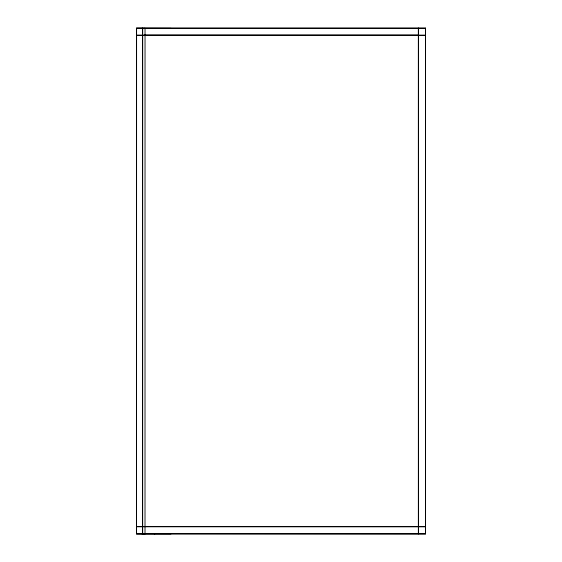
<?xml version="1.0" encoding="UTF-8"?>
<svg xmlns="http://www.w3.org/2000/svg" width="562" height="562" viewBox="0 0 562 562"><rect width="100%" height="100%" fill="white"/><g stroke="black" fill="none" stroke-linecap="round" stroke-linejoin="round"><path stroke-width="0.84" d="M136.608 28.262L136.573 533.844L170.989 533.9M142.537 28.276L142.509 533.851L142.572 28.276M142.706 28.276L142.678 533.851M145.01 533.858L145.038 28.276L144.336 28.276M425.455 28.248L136.454 28.248L136.538 533.844L136.454 497.728M144.336 35.153L418.451 35.153M136.454 35.181L425.455 35.216M136.454 35.322L425.455 35.322M136.454 526.629L425.455 526.643M136.454 526.727L425.455 526.77M136.454 533.703L425.455 533.703M425.42 533.844L425.42 28.1L425.49 533.844L136.454 533.774L425.56 533.844L425.56 28.1L136.454 28.1L136.454 64.223M171.038 28.318L136.566 28.269M142.003 28.276L143.177 28.276M141.975 533.851L143.732 533.858M144.279 533.858L144.926 533.858M154.431 533.872L154.831 533.872M418.444 28.1L418.479 533.844M418.339 28.1L418.353 533.844"/></g></svg>
